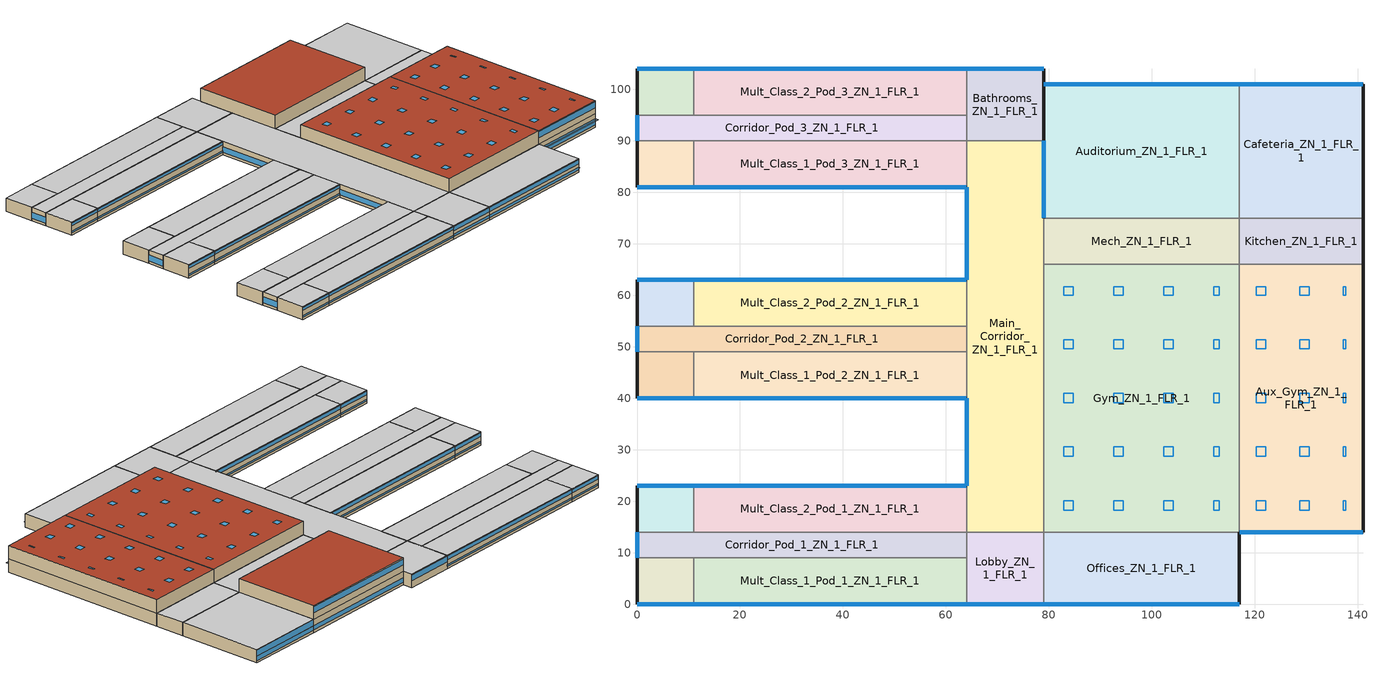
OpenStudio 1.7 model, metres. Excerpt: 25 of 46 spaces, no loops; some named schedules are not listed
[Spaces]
Corridor_Pod_1_ZN_1_FLR_1
 floor ground: 64,14 64,9 0,9 0,14 z0
 wall outside: 0,14 0,9 z0:4
 wall to Mult_Class_2_Pod_1_ZN_1_FLR_1: 64,14 11,14 z0:4
 wall to Corner_Class_2_Pod_1_ZN_1_FLR_1: 11,14 0,14 z0:4
 wall to Mult_Class_1_Pod_1_ZN_1_FLR_1: 11,9 64,9 z0:4
 wall to Corner_Class_1_Pod_1_ZN_1_FLR_1: 0,9 11,9 z0:4
 wall to Lobby_ZN_1_FLR_1: 64,9 64,14 z0:4
 window (AEDG-K12 View Glazing EastWest): 0,13.97 0,9.03 z0.76:2.58
 ceiling to Corridor_Pod_1_ZN_1_FLR_2: 64,9 64,14 0,14 0,9 z4
Mult_Class_1_Pod_2_ZN_1_FLR_1
 floor ground: 64,49 64,40 11,40 11,49 z0
 wall outside: 11,40 64,40 z0:4
 wall to Main_Corridor_ZN_1_FLR_1: 64,40 64,49 z0:4
 wall to Corner_Class_1_Pod_2_ZN_1_FLR_1: 11,49 11,40 z0:4
 wall to Corridor_Pod_2_ZN_1_FLR_1: 64,49 11,49 z0:4
 window (AEDG-K12 View Glazing South): 11.03,40 63.97,40 z0.76:1.21
 window (AEDG-K12 Daylight Glazing South): 11.03,40 63.97,40 z2.93:3.7
 ceiling to Mult_Class_1_Pod_2_ZN_1_FLR_2: 64,40 64,49 11,49 11,40 z4
Corner_Class_2_Pod_3_ZN_1_FLR_1
 floor ground: 11,104 11,95 0,95 0,104 z0
 wall outside: 11,104 0,104 0,95 z0:4
 wall to Corridor_Pod_3_ZN_1_FLR_1: 0,95 11,95 z0:4
 wall to Mult_Class_2_Pod_3_ZN_1_FLR_1: 11,95 11,104 z0:4
 window (AEDG-K12 View Glazing North): 10.97,104 0.03,104 z0.76:1.21
 window (AEDG-K12 Daylight Glazing North): 10.97,104 0.03,104 z2.66:3.7
 ceiling to Corner_Class_2_Pod_3_ZN_1_FLR_2: 11,95 11,104 0,104 0,95 z4
Corner_Class_2_Pod_2_ZN_1_FLR_1
 floor ground: 11,63 11,54 0,54 0,63 z0
 wall outside: 11,63 0,63 0,54 z0:4
 wall to Corridor_Pod_2_ZN_1_FLR_1: 0,54 11,54 z0:4
 wall to Mult_Class_2_Pod_2_ZN_1_FLR_1: 11,54 11,63 z0:4
 window (AEDG-K12 View Glazing North): 10.97,63 0.03,63 z0.76:1.21
 window (AEDG-K12 Daylight Glazing North): 10.97,63 0.03,63 z2.66:3.7
 ceiling to Corner_Class_2_Pod_2_ZN_1_FLR_2: 11,54 11,63 0,63 0,54 z4
Mult_Class_1_Pod_3_ZN_1_FLR_1
 floor ground: 64,90 64,81 11,81 11,90 z0
 wall outside: 11,81 64,81 z0:4
 wall to Corridor_Pod_3_ZN_1_FLR_1: 64,90 11,90 z0:4
 wall to Main_Corridor_ZN_1_FLR_1: 64,81 64,90 z0:4
 wall to Corner_Class_1_Pod_3_ZN_1_FLR_1: 11,90 11,81 z0:4
 window (AEDG-K12 View Glazing South): 11.03,81 63.97,81 z0.76:1.21
 window (AEDG-K12 Daylight Glazing South): 11.03,81 63.97,81 z2.93:3.7
 ceiling to Mult_Class_1_Pod_3_ZN_1_FLR_2: 64,81 64,90 11,90 11,81 z4
Lobby_ZN_1_FLR_1
 floor ground: 79,14 79,0 64,0 64,14 z0
 wall outside: 64,0 79,0 z0:4
 wall to Main_Corridor_ZN_1_FLR_1: 79,14 64,14 z0:4
 wall to Offices_ZN_1_FLR_1: 79,0 79,14 z0:4
 wall to Mult_Class_1_Pod_1_ZN_1_FLR_1: 64,9 64,0 z0:4
 window (AEDG-K12 View Glazing South): 64.03,0 78.97,0 z0.76:1.46
 window (AEDG-K12 Daylight Glazing South): 64.03,0 78.97,0 z2.5:3.7
 ceiling to Lobby_ZN_1_FLR_2: 79,0 79,14 64,14 64,0 z4
Mult_Class_2_Pod_2_ZN_1_FLR_1
 floor ground: 64,63 64,54 11,54 11,63 z0
 wall outside: 64,63 11,63 z0:4
 wall to Corridor_Pod_2_ZN_1_FLR_1: 11,54 64,54 z0:4
 wall to Main_Corridor_ZN_1_FLR_1: 64,54 64,63 z0:4
 window (AEDG-K12 View Glazing North): 63.97,63 11.03,63 z0.76:1.21
 window (AEDG-K12 Daylight Glazing North): 63.97,63 11.03,63 z2.66:3.7
 ceiling to Mult_Class_2_Pod_2_ZN_1_FLR_2: 64,54 64,63 11,63 11,54 z4
Corner_Class_2_Pod_1_ZN_1_FLR_1
 floor ground: 11,23 11,14 0,14 0,23 z0
 wall outside: 11,23 0,23 0,14 z0:4
 wall to Mult_Class_2_Pod_1_ZN_1_FLR_1: 11,14 11,23 z0:4
 window (AEDG-K12 View Glazing North): 10.97,23 0.03,23 z0.76:1.21
 window (AEDG-K12 Daylight Glazing North): 10.97,23 0.03,23 z2.66:3.7
 ceiling to Corner_Class_2_Pod_1_ZN_1_FLR_2: 11,14 11,23 0,23 0,14 z4
Mech_ZN_1_FLR_1
 floor ground: 117,75 117,66 79,66 79,75 z0
 wall to Gym_ZN_1_FLR_1: 79,66 117,66 z0:4
 wall to Main_Corridor_ZN_1_FLR_1: 79,75 79,66 z0:4
 wall to Auditorium_ZN_1_FLR_1: 117,75 79,75 z0:4
 wall to Kitchen_ZN_1_FLR_1: 117,66 117,75 z0:4
 ceiling to Mech_ZN_1_FLR_2: 117,66 117,75 79,75 79,66 z4
Corner_Class_1_Pod_2_ZN_1_FLR_1
 floor ground: 11,49 11,40 0,40 0,49 z0
 wall outside: 0,49 0,40 11,40 z0:4
 wall to Corridor_Pod_2_ZN_1_FLR_1: 11,49 0,49 z0:4
 window (AEDG-K12 View Glazing South): 0.03,40 10.97,40 z0.76:1.21
 window (AEDG-K12 Daylight Glazing South): 0.03,40 10.97,40 z2.93:3.7
 ceiling to Corner_Class_1_Pod_2_ZN_1_FLR_2: 11,40 11,49 0,49 0,40 z4
Bathrooms_ZN_1_FLR_1
 floor ground: 79,104 79,90 64,90 64,104 z0
 wall outside: 79,90 79,101 79,104 64,104 z0:4
 wall to Mult_Class_2_Pod_3_ZN_1_FLR_1: 64,104 64,95 z0:4
 wall to Corridor_Pod_3_ZN_1_FLR_1: 64,95 64,90 z0:4
 wall to Main_Corridor_ZN_1_FLR_1: 64,90 79,90 z0:4
 window (AEDG-K12 Daylight Glazing North): 78.97,104 64.03,104 z2.08:3.7
 ceiling to Bathrooms_ZN_1_FLR_2: 79,90 79,104 64,104 64,90 z4
Aux_Gym_ZN_1_FLR_1
 floor ground: 141,66 141,14 117,14 117,66 z0
 wall outside: 117,14 141,14 141,66 z0:4; 117,14 141,14 141,66 z4:8
 wall to Kitchen_ZN_1_FLR_1: 141,66 117,66 z0:4
 wall to Gym_ZN_1_FLR_1: 117,66 117,14 z0:4; 117,66 117,14 z4:8
 wall to LIBRARY_MEDIA_CENTER_ZN_1_FLR_2: 141,66 117,66 z4:8
 window (AEDG-K12 View Glazing South): 117.03,14 140.97,14 z0.76:2.57
 window (AEDG-K12 Daylight Glazing South): 117.03,14 140.97,14 z5.89:7.7
 roof outside: 141,14 141,66 117,66 117,14 z8
 skylight: 120.31,18.3 122.14,18.3 122.14,20.13 120.31,20.13 z8; 120.31,28.73 122.14,28.73 122.14,30.56 120.31,30.56 z8; 120.31,39.15 122.14,39.15 122.14,40.98 120.31,40.98 z8; 120.31,49.58 122.14,49.58 122.14,51.41 120.31,51.41 z8; 120.31,60.01 122.14,60.01 122.14,61.7 120.31,61.7 z8; 128.75,18.3 130.58,18.3 130.58,20.13 128.75,20.13 z8; 128.75,28.73 130.58,28.73 130.58,30.56 128.75,30.56 z8; 128.75,39.15 130.58,39.15 130.58,40.98 128.75,40.98 z8; 128.75,49.58 130.58,49.58 130.58,51.41 128.75,51.41 z8; 128.75,60.01 130.58,60.01 130.58,61.7 128.75,61.7 z8; 137.19,18.3 137.69,18.3 137.69,20.13 137.19,20.13 z8; 137.19,28.73 137.69,28.73 137.69,30.56 137.19,30.56 z8; 137.19,39.15 137.69,39.15 137.69,40.98 137.19,40.98 z8; 137.19,49.58 137.69,49.58 137.69,51.41 137.19,51.41 z8; 137.19,60.01 137.69,60.01 137.69,61.7 137.19,61.7 z8
Gym_ZN_1_FLR_1
 floor ground: 117,66 117,14 79,14 79,66 z0
 wall to Main_Corridor_ZN_1_FLR_2: 79,66 79,14 z4:8
 wall to Main_Corridor_ZN_1_FLR_1: 79,66 79,14 z0:4
 wall to Offices_ZN_1_FLR_1: 79,14 117,14 z0:4
 wall to Mech_ZN_1_FLR_2: 117,66 79,66 z4:8
 wall to Offices_ZN_1_FLR_2: 79,14 117,14 z4:8
 roof outside: 117,14 117,66 79,66 79,14 z8
 skylight: 82.93,18.3 84.76,18.3 84.76,20.13 82.93,20.13 z8; 82.93,28.73 84.76,28.73 84.76,30.56 82.93,30.56 z8; 82.93,39.15 84.76,39.15 84.76,40.98 82.93,40.98 z8; 82.93,49.58 84.76,49.58 84.76,51.41 82.93,51.41 z8; 82.93,60.01 84.76,60.01 84.76,61.7 82.93,61.7 z8; 92.61,18.3 94.44,18.3 94.44,20.13 92.61,20.13 z8; 92.61,28.73 94.44,28.73 94.44,30.56 92.61,30.56 z8; 92.61,39.15 94.44,39.15 94.44,40.98 92.61,40.98 z8; 92.61,49.58 94.44,49.58 94.44,51.41 92.61,51.41 z8; 92.61,60.01 94.44,60.01 94.44,61.7 92.61,61.7 z8; 102.29,18.3 104.12,18.3 104.12,20.13 102.29,20.13 z8; 102.29,28.73 104.12,28.73 104.12,30.56 102.29,30.56 z8; 102.29,39.15 104.12,39.15 104.12,40.98 102.29,40.98 z8; 102.29,49.58 104.12,49.58 104.12,51.41 102.29,51.41 z8; 102.29,60.01 104.12,60.01 104.12,61.7 102.29,61.7 z8; 111.98,18.3 113.07,18.3 113.07,20.13 111.98,20.13 z8; 111.98,28.73 113.07,28.73 113.07,30.56 111.98,30.56 z8; 111.98,39.15 113.07,39.15 113.07,40.98 111.98,40.98 z8; 111.98,49.58 113.07,49.58 113.07,51.41 111.98,51.41 z8; 111.98,60.01 113.07,60.01 113.07,61.7 111.98,61.7 z8
Offices_ZN_1_FLR_1
 floor ground: 117,14 117,0 79,0 79,14 z0
 wall outside: 79,0 117,0 117,14 z0:4
 window (AEDG-K12 View Glazing South): 79.03,0 116.97,0 z0.76:1.46
 window (AEDG-K12 Daylight Glazing South): 79.03,0 116.97,0 z2.5:3.7
 ceiling to Offices_ZN_1_FLR_2: 117,0 117,14 79,14 79,0 z4
Mult_Class_2_Pod_3_ZN_1_FLR_1
 floor ground: 64,104 64,95 11,95 11,104 z0
 wall outside: 64,104 11,104 z0:4
 wall to Corridor_Pod_3_ZN_1_FLR_1: 11,95 64,95 z0:4
 window (AEDG-K12 View Glazing North): 63.97,104 11.03,104 z0.76:1.21
 window (AEDG-K12 Daylight Glazing North): 63.97,104 11.03,104 z2.66:3.7
 ceiling to Mult_Class_2_Pod_3_ZN_1_FLR_2: 64,95 64,104 11,104 11,95 z4
Corridor_Pod_3_ZN_1_FLR_1
 floor ground: 64,95 64,90 0,90 0,95 z0
 wall outside: 0,95 0,90 z0:4
 wall to Corner_Class_1_Pod_3_ZN_1_FLR_1: 0,90 11,90 z0:4
 window (AEDG-K12 View Glazing EastWest): 0,94.97 0,90.03 z0.76:2.58
 ceiling to Corridor_Pod_3_ZN_1_FLR_2: 64,90 64,95 0,95 0,90 z4
Main_Corridor_ZN_1_FLR_1
 floor ground: 79,90 79,14 64,14 64,90 z0
 wall outside: 79,75 79,90 / 64,81 64,63 / 64,40 64,23 z0:4
 wall to Mult_Class_2_Pod_1_ZN_1_FLR_1: 64,23 64,14 z0:4
 wall to Corridor_Pod_2_ZN_1_FLR_1: 64,54 64,49 z0:4
 window (AEDG-K12 View Glazing EastWest): 79,75.03 79,89.97 / 64,80.97 64,63.03 / 64,39.97 64,23.03 z0.76:2.36
 ceiling to Main_Corridor_ZN_1_FLR_2: 79,14 79,90 64,90 64,14 z4
Auditorium_ZN_1_FLR_1
 floor ground: 117,101 117,75 79,75 79,101 z0
 wall outside: 117,101 79,101 79,75 z4:8; 117,101 79,101 79,75 z0:4
 wall to LIBRARY_MEDIA_CENTER_ZN_1_FLR_2: 117,75 117,101 z4:8
 wall to Cafeteria_ZN_1_FLR_1: 117,75 117,101 z0:4
 wall to Mech_ZN_1_FLR_2: 79,75 117,75 z4:8
 window (AEDG-K12 Daylight Glazing North): 116.97,101 79.03,101 z5.89:7.7
 window (AEDG-K12 View Glazing North): 116.97,101 79.03,101 z0.76:2.06
 roof outside: 117,75 117,101 79,101 79,75 z8
Corner_Class_1_Pod_1_ZN_1_FLR_1
 floor ground: 11,9 11,0 0,0 0,9 z0
 wall outside: 0,9 0,0 11,0 z0:4
 wall to Mult_Class_1_Pod_1_ZN_1_FLR_1: 11,0 11,9 z0:4
 window (AEDG-K12 View Glazing South): 0.03,0 10.97,0 z0.76:1.21
 window (AEDG-K12 Daylight Glazing South): 0.03,0 10.97,0 z2.93:3.7
 ceiling to Corner_Class_1_Pod_1_ZN_1_FLR_2: 11,0 11,9 0,9 0,0 z4
Corridor_Pod_2_ZN_1_FLR_1
 floor ground: 64,54 64,49 0,49 0,54 z0
 wall outside: 0,54 0,49 z0:4
 window (AEDG-K12 View Glazing EastWest): 0,53.97 0,49.03 z0.76:2.58
 ceiling to Corridor_Pod_2_ZN_1_FLR_2: 64,49 64,54 0,54 0,49 z4
Kitchen_ZN_1_FLR_1
 floor ground: 141,75 141,66 117,66 117,75 z0
 wall outside: 141,66 141,75 z0:4
 wall to Cafeteria_ZN_1_FLR_1: 141,75 117,75 z0:4
 ceiling to LIBRARY_MEDIA_CENTER_ZN_1_FLR_2: 141,66 141,75 117,75 117,66 z4
Corner_Class_1_Pod_3_ZN_1_FLR_1
 floor ground: 11,90 11,81 0,81 0,90 z0
 wall outside: 0,90 0,81 11,81 z0:4
 window (AEDG-K12 View Glazing South): 0.03,81 10.97,81 z0.76:1.21
 window (AEDG-K12 Daylight Glazing South): 0.03,81 10.97,81 z2.93:3.7
 ceiling to Corner_Class_1_Pod_3_ZN_1_FLR_2: 11,81 11,90 0,90 0,81 z4
Mult_Class_1_Pod_1_ZN_1_FLR_1
 floor ground: 64,9 64,0 11,0 11,9 z0
 wall outside: 11,0 64,0 z0:4
 window (AEDG-K12 View Glazing South): 11.03,0 63.97,0 z0.76:1.21
 window (AEDG-K12 Daylight Glazing South): 11.03,0 63.97,0 z2.93:3.7
 ceiling to Mult_Class_1_Pod_1_ZN_1_FLR_2: 64,0 64,9 11,9 11,0 z4
Cafeteria_ZN_1_FLR_1
 floor ground: 141,101 141,75 117,75 117,101 z0
 wall outside: 141,75 141,101 117,101 z0:4
 window (AEDG-K12 View Glazing North): 140.97,101 117.03,101 z0.66:1.96
 window (AEDG-K12 Daylight Glazing North): 140.97,101 117.03,101 z1.99:3.8
 ceiling to LIBRARY_MEDIA_CENTER_ZN_1_FLR_2: 141,75 141,101 117,101 117,75 z4
Mult_Class_2_Pod_1_ZN_1_FLR_1
 floor ground: 64,23 64,14 11,14 11,23 z0
 wall outside: 64,23 11,23 z0:4
 window (AEDG-K12 View Glazing North): 63.97,23 11.03,23 z0.76:1.21
 window (AEDG-K12 Daylight Glazing North): 63.97,23 11.03,23 z2.66:3.7
 ceiling to Mult_Class_2_Pod_1_ZN_1_FLR_2: 64,14 64,23 11,23 11,14 z4
shading: 11.03,0 11.03,-0.23 63.97,-0.23 63.97,0 z1.21; 64.03,0 64.03,-0.35 78.97,-0.35 78.97,0 z1.46; 11.03,40 11.03,39.77 63.97,39.77 63.97,40 z1.21; 0.03,81 0.03,80.77 10.97,80.77 10.97,81 z1.21; 0.03,40 0.03,39.77 10.97,39.77 10.97,40 z1.21; 0.03,0 0.03,-0.23 10.97,-0.23 10.97,0 z1.21; 79.03,0 79.03,-0.35 116.97,-0.35 116.97,0 z1.46; 11.03,81 11.03,80.77 63.97,80.77 63.97,81 z1.21; 117.03,14 117.03,13.1 140.97,13.1 140.97,14 z2.57
[Building]
Building 1: Space Type=DOE Ref 2004 - SecSchl - Classroom; Default Construction Set=DOE Ref 2004 - CZ5-6 - SecSchl - temp ceiling/floor copy; Standards Building Type=SecondarySchool
[ClimateZones]
Climate Zone Institution Name 1=ASHRAE; Climate Zone Document Name 1=ANSI/ASHRAE Standard 169; Climate Zone Document Year 1=2006; Climate Zone Value 1=5B; Climate Zone Institution Name 2=CEC; Climate Zone Document Name 2=California Climate Zone Descriptions; Climate Zone Document Year 2=1995
[Site]
Denver Intl Ap_CO_USA: Latitude {deg}=39.83; Longitude {deg}=-104.65; Time Zone {hr}=-7; Elevation {m}=1650
[Site:WaterMainsTemperature]
Calculation Method=Correlation; Annual Average Outdoor Air Temperature {C}=10.8; Maximum Difference In Monthly Average Outdoor Air Temperatures {deltaC}=23.2
[SizingPeriod:DesignDay] Barometric Pressure {Pa}=83011; Sky Clearness=0; Rain Indicator=0; Snow Indicator=0; Day of Month=21; Daylight Saving Time Indicator=0; Humidity Indicating Type=Wetbulb; Dry-Bulb Temperature Range Modifier Type=DefaultMultipliers
Name | Maximum Dry-Bulb Temperature {C} | Daily Dry-Bulb Temperature Range {deltaC} | Humidity Indicating Conditions at Maximum Dry-Bulb {BasedOnField A3} | Wind Speed {m/s} | Wind Direction {deg} | Month | Day Type | Solar Model Indicator | ASHRAE Taub | ASHRAE Taud
Denver Intl Ap Ann Clg .4% Condns DB=>MWB | 34.6 | 15.2 | 15.7 | 4.2 | 80 | 7 | SummerDesignDay | ASHRAETau | 0.424 | 2.012
Denver Intl Ap Ann Htg 99.6% Condns DB | -17.4 | 0 | -17.4 | 3.3 | 160 | 12 | WinterDesignDay | ASHRAEClearSky
Denver Intl Ap Ann Clg .4% Condns WB=>MDB | 27.3 | 15.2 | 18.3 | 4.2 | 80 | 7 | SummerDesignDay | ASHRAETau | 0.424 | 2.012
[Material:NoMass]
CP02 CARPET PAD: Roughness=Smooth; Thermal Resistance {m2-K/W}=0.1; Thermal Absorptance=0.9; Solar Absorptance=0.8; Visible Absorptance=0.8
[Material:AirGap]
F04 Wall air space resistance: Thermal Resistance {m2-K/W}=0.15
[WindowMaterial:Glazing]
Clear 3mm: Optical Data Type=SpectralAverage; Thickness {m}=0.003; Solar Transmittance at Normal Incidence=0.837; Front Side Solar Reflectance at Normal Incidence=0.075; Back Side Solar Reflectance at Normal Incidence=0; Visible Transmittance at Normal Incidence=0.898; Front Side Visible Reflectance at Normal Incidence=0.081; Back Side Visible Reflectance at Normal Incidence=0; Infrared Transmittance at Normal Incidence=0; Front Side Infrared Hemispherical Emissivity=0.84; Back Side Infrared Hemispherical Emissivity=0.84; Conductivity {W/m-K}=0.9; Dirt Correction Factor for Solar and Visible Transmittance=1; Solar Diffusing=No
[WindowMaterial:SimpleGlazingSystem]
Name | U-Factor {W/m2-K} | Solar Heat Gain Coefficient | Visible Transmittance
Fixed Window 3.24/0.39/0.31 | 3.23646 | 0.39 | 0.31
AEDG-K12 View Glazing North-mat | 2.49844 | 0.62 | 0.3
AEDG-K12 View Glazing South-mat | 2.49844 | 0.75 | 0.3
AEDG-K12 View Glazing EastWest-mat | 2.49844 | 0.42 | 0.3
AEDG-K12 Daylight Glazing South-mat; AEDG-K12 Daylight Glazing North-mat | 5.50792 | 0.58 | 0.8
AEDG-K12 Daylight Skylight-mat | 5.50792 | 0.18 | 0.2
[DefaultConstructionSet]
DOE Ref 2004 - CZ5-6 - SecSchl - temp ceiling/floor copy: Default Exterior Surface Constructions=Default Surface Constructions 1; Default Interior Surface Constructions=Default Surface Constructions 2; Default Ground Contact Surface Constructions=Default Surface Constructions 3; Default Exterior SubSurface Constructions=Default Sub Surface Constructions 1; Default Interior SubSurface Constructions=Default Sub Surface Constructions 2; Interior Partition Construction=Interior Partition
Default Construction Set 1: Default Exterior SubSurface Constructions=Default Sub Surface Constructions 5
Default Construction Set 3: Default Exterior SubSurface Constructions=Default Sub Surface Constructions 7
[DefaultSurfaceConstructions]
Name | Floor Construction | Wall Construction | Roof Ceiling Construction
Default Surface Constructions 1 | ExtSlabCarpet 4in ClimateZone 1-8 | ASHRAE 90.1-2004 ExtWall SteelFrame ClimateZone 5-6 | ASHRAE 90.1-2004 ExtRoof IEAD ClimateZone 5-6
Default Surface Constructions 2 | Temp Concrete Ceiling Floor | Interior Wall | Temp Concrete Ceiling Floor
Default Surface Constructions 3 | ExtSlabCarpet 4in ClimateZone 1-8 | ExtSlabCarpet 4in ClimateZone 1-8 | ExtSlabCarpet 4in ClimateZone 1-8
[Construction]
ExtSlabCarpet 4in ClimateZone 1-8: MAT-CC05 4 HW CONCRETE, CP02 CARPET PAD
ASHRAE 90.1-2004 ExtWall SteelFrame ClimateZone 5-6: ASHRAE 90.1-2004 ExtWall SteelFrame ClimateZone 5-6 - new material, Wood Siding, Steel Frame NonRes Wall Insulation-2.10, 1/2IN Gypsum - adj
ASHRAE 90.1-2004 ExtRoof IEAD ClimateZone 5-6: Roof Membrane, IEAD NonRes Roof Insulation-2.85 - adj, Metal Decking - adj
Interior Wall: G01a 19mm gypsum board - adj, F04 Wall air space resistance, G01a 19mm gypsum board - adj
ASHRAE 90.1-2004 ExtWindow ClimateZone 4-6: Fixed Window 3.24/0.39/0.31
Exterior Door: F08 Metal surface, I01 25mm insulation board
Interior Window: Clear 3mm
Interior Door; Interior Partition: G05 25mm wood
Temp Concrete Ceiling Floor: M11 100mm lightweight concrete - adj
AEDG-K12 View Glazing North: AEDG-K12 View Glazing North-mat
AEDG-K12 View Glazing South: AEDG-K12 View Glazing South-mat
AEDG-K12 View Glazing EastWest: AEDG-K12 View Glazing EastWest-mat
AEDG-K12 Daylight Glazing South: AEDG-K12 Daylight Glazing South-mat
AEDG-K12 Daylight Glazing North: AEDG-K12 Daylight Glazing North-mat
AEDG-K12 Skylight: AEDG-K12 Daylight Skylight-mat
[Material] Thermal Absorptance=0.9
Name | Roughness | Thickness {m} | Conductivity {W/m-K} | Density {kg/m3} | Specific Heat {J/kg-K} | Solar Absorptance | Visible Absorptance
MAT-CC05 4 HW CONCRETE | Rough | 0.1016 | 1.311 | 2240 | 836.8 | 0.85 | 0.85
Wood Siding | MediumSmooth | 0.01 | 0.11 | 544.62 | 1210 | 0.78 | 0.78
Steel Frame NonRes Wall Insulation-2.10 | MediumRough | 0.0870565 | 0.049 | 265 | 836.8 | 0.7 | 0.7
1/2IN Gypsum - adj | Smooth | 0.0127 | 0.16 | 784.9 | 830 | 0.4 | 0.3
Roof Membrane | VeryRough | 0.0095 | 0.16 | 1121.29 | 1460 | 0.7 | 0.7
Metal Decking - adj | MediumSmooth | 0.0015 | 45.006 | 7680 | 418.4 | 0.6 | 0.2
M11 100mm lightweight concrete - adj | MediumRough | 0.1016 | 0.53 | 1280 | 840 | 0.5 | 0.2
G01a 19mm gypsum board - adj | MediumSmooth | 0.019 | 0.16 | 800 | 1090 | 0.4 | 0.3
F08 Metal surface | Smooth | 0.0008 | 45.28 | 7824 | 500 | 0.7 | 0.7
I01 25mm insulation board | MediumRough | 0.0254 | 0.03 | 43 | 1210 | 0.6 | 0.6
G05 25mm wood | MediumSmooth | 0.0254 | 0.15 | 608 | 1630 | 0.5 | 0.5
ASHRAE 90.1-2004 ExtWall SteelFrame ClimateZone 5-6 - new material | MediumRough | 0.101077 | 0.045 | 265 | 836.8 | 0.7 | 0.7
IEAD NonRes Roof Insulation-2.85 - adj | MediumRough | 0.266758 | 0.049 | 265 | 836.8 | 0.7 | 0.7
[DefaultSubSurfaceConstructions]
Name | Fixed Window Construction | Operable Window Construction | Door Construction | Tubular Daylight Dome Construction | Tubular Daylight Diffuser Construction | Skylight Construction
Default Sub Surface Constructions 1 | ASHRAE 90.1-2004 ExtWindow ClimateZone 4-6 | ASHRAE 90.1-2004 ExtWindow ClimateZone 4-6 | Exterior Door | Interior Window | Interior Window
Default Sub Surface Constructions 2 | Interior Window | Interior Window | Interior Door
Default Sub Surface Constructions 5; Default Sub Surface Constructions 7 |  |  |  |  |  | AEDG-K12 Skylight
[WindowMaterial:Blind]
Window Material Blind 1: Slat Width {m}=0.025; Slat Separation {m}=0.01875; Front Side Slat Beam Solar Reflectance=0.5; Back Side Slat Beam Solar Reflectance=0.5; Front Side Slat Diffuse Solar Reflectance=0.5; Back Side Slat Diffuse Solar Reflectance=0.5; Slat Beam Visible Transmittance=0
[Space] Building Story=Building Story 1; Part of Total Floor Area=Yes
Name | Space Type | Thermal Zone | Default Construction Set
Corridor_Pod_1_ZN_1_FLR_1 | DOE Ref 2004 - SecSchl - Corridor | Thermal Zone 2
Mult_Class_1_Pod_2_ZN_1_FLR_1 |  | Thermal Zone 41
Corner_Class_2_Pod_3_ZN_1_FLR_1 |  | Thermal Zone 17
Corner_Class_2_Pod_2_ZN_1_FLR_1 |  | Thermal Zone 37
Mult_Class_1_Pod_3_ZN_1_FLR_1 |  | Thermal Zone 21
Lobby_ZN_1_FLR_1 | DOE Ref 2004 - SecSchl - Lobby | Thermal Zone 22
Mult_Class_2_Pod_2_ZN_1_FLR_1 |  | Thermal Zone 24
Corner_Class_2_Pod_1_ZN_1_FLR_1 |  | Thermal Zone 14
Mech_ZN_1_FLR_1 | DOE Ref 2004 - SecSchl - Mechanical | Thermal Zone 25
Corner_Class_1_Pod_2_ZN_1_FLR_1 |  | Thermal Zone 15
Bathrooms_ZN_1_FLR_1 | DOE Ref 2004 - SecSchl - Restroom | Thermal Zone 11
Aux_Gym_ZN_1_FLR_1 | DOE Ref 2004 - SecSchl - Gym | Thermal Zone 4 | Default Construction Set 3
Gym_ZN_1_FLR_1 | DOE Ref 2004 - SecSchl - Gym | Thermal Zone 5 | Default Construction Set 1
Offices_ZN_1_FLR_1 | DOE Ref 2004 - SecSchl - Office | Thermal Zone 8
Mult_Class_2_Pod_3_ZN_1_FLR_1 |  | Thermal Zone 16
Corridor_Pod_3_ZN_1_FLR_1 | DOE Ref 2004 - SecSchl - Corridor | Thermal Zone 35
Main_Corridor_ZN_1_FLR_1 | DOE Ref 2004 - SecSchl - Corridor | Thermal Zone 27
Auditorium_ZN_1_FLR_1 | DOE Ref 2004 - SecSchl - Auditorium | Thermal Zone 19
Corner_Class_1_Pod_1_ZN_1_FLR_1 |  | Thermal Zone 46
Corridor_Pod_2_ZN_1_FLR_1 | DOE Ref 2004 - SecSchl - Corridor | Thermal Zone 26
Kitchen_ZN_1_FLR_1 | DOE Ref 2004 - SecSchl - Kitchen | Thermal Zone 38
Corner_Class_1_Pod_3_ZN_1_FLR_1 |  | Thermal Zone 34
Mult_Class_1_Pod_1_ZN_1_FLR_1 |  | Thermal Zone 12
Cafeteria_ZN_1_FLR_1 | DOE Ref 2004 - SecSchl - Cafeteria | Thermal Zone 29
Mult_Class_2_Pod_1_ZN_1_FLR_1 |  | Thermal Zone 13
[ThermalZone] Thermostat=DOE Ref 2004 - SecSchl - Office Thermostat; Use Ideal Air Loads=No
Name | Primary Daylighting Control | Fraction of Zone Controlled by Primary Daylighting Control
Thermal Zone 2; Thermal Zone 25; Thermal Zone 26; Thermal Zone 27; Thermal Zone 35; Thermal Zone 38
Thermal Zone 4 | Aux_Gym_ZN_1_FLR_1 sensor | 1
Thermal Zone 5 | Gym_ZN_1_FLR_1 sensor | 1
Thermal Zone 8 | Offices_ZN_1_FLR_1 sensor | 0.285714
Thermal Zone 11 | Bathrooms_ZN_1_FLR_1 sensor | 0.285714
Thermal Zone 12 | Mult_Class_1_Pod_1_ZN_1_FLR_1 sensor | 0.444444
Thermal Zone 13 | Mult_Class_2_Pod_1_ZN_1_FLR_1 sensor | 0.444444
Thermal Zone 14 | Corner_Class_2_Pod_1_ZN_1_FLR_1 sensor | 0.444444
Thermal Zone 15 | Corner_Class_1_Pod_2_ZN_1_FLR_1 sensor | 0.444444
Thermal Zone 16 | Mult_Class_2_Pod_3_ZN_1_FLR_1 sensor | 0.444444
Thermal Zone 17 | Corner_Class_2_Pod_3_ZN_1_FLR_1 sensor | 0.444444
Thermal Zone 19 | Auditorium_ZN_1_FLR_1 sensor | 0.153846
Thermal Zone 21 | Mult_Class_1_Pod_3_ZN_1_FLR_1 sensor | 0.444444
Thermal Zone 22 | Lobby_ZN_1_FLR_1 sensor | 0.285714
Thermal Zone 24 | Mult_Class_2_Pod_2_ZN_1_FLR_1 sensor | 0.444444
Thermal Zone 29 | Cafeteria_ZN_1_FLR_1 sensor | 0.153846
Thermal Zone 34 | Corner_Class_1_Pod_3_ZN_1_FLR_1 sensor | 0.444444
Thermal Zone 37 | Corner_Class_2_Pod_2_ZN_1_FLR_1 sensor | 0.444444
Thermal Zone 41 | Mult_Class_1_Pod_2_ZN_1_FLR_1 sensor | 0.444444
Thermal Zone 46 | Corner_Class_1_Pod_1_ZN_1_FLR_1 sensor | 0.444444
[DefaultScheduleSet] Lighting Schedule=SecondarySchool Bldg Light; Infiltration Schedule=SecondarySchool Infil
Name | Number of People Schedule | People Activity Level Schedule | Electric Equipment Schedule | Gas Equipment Schedule
DOE Ref 2004 - SecSchl - Auditorium Schedule Set | SecondarySchool Auditorium Occ | SecondarySchool Activity | SecondarySchool Bldg Equip
DOE Ref 2004 - SecSchl - Cafeteria Schedule Set; DOE Ref 2004 - SecSchl - Classroom Schedule Set 1; DOE Ref 2004 - SecSchl - Corridor Schedule Set; DOE Ref 2004 - SecSchl - Mechanical Schedule Set; DOE Ref 2004 - SecSchl - Restroom Schedule Set | SecondarySchool Bldg Occ | SecondarySchool Activity | SecondarySchool Bldg Equip
DOE Ref 2004 - SecSchl - Gym Schedule Set | SecondarySchool Gym Occ | SecondarySchool Activity | SecondarySchool Bldg Equip
DOE Ref 2004 - SecSchl - Kitchen Schedule Set | SecondarySchool Bldg Occ | SecondarySchool Activity | SecondarySchool Kitchen Equip | SecondarySchool Kitchen Gas
DOE Ref 2004 - SecSchl - Lobby Schedule Set |  |  | SecondarySchool Bldg Equip
DOE Ref 2004 - SecSchl - Office Schedule Set | SecondarySchool Office Occ | SecondarySchool Activity | SecondarySchool Bldg Equip
[Lights:Definition] Design Level Calculation Method=Watts/Area
Name | Watts per Space Floor Area {W/m2}
AEDG K12 - Auditorium lights; AEDG K12 - Restroom lights | 5.38196
AEDG K12 - Cafeteria lights; AEDG K12 - Lobby lights | 7.53474
AEDG K12 - Classroom lights; AEDG K12 - Kitchen lights | 8.61113
AEDG K12 - Corridor lights; AEDG K12 - Mechanical lights | 4.30556
AEDG K12 - Gym lights | 10.7639
AEDG K12 - Office lights | 6.45835
[DesignSpecification:OutdoorAir] Outdoor Air Method=Sum
Name | Outdoor Air Flow per Person {m3/s-person} | Outdoor Air Flow per Floor Area {m3/s-m2}
DOE Ref 2004 - SecSchl - Auditorium Ventilation; DOE Ref 2004 - SecSchl - Classroom Ventilation 1; DOE Ref 2004 - SecSchl - Kitchen Ventilation | 0.00707921
DOE Ref 2004 - SecSchl - Cafeteria Ventilation; DOE Ref 2004 - SecSchl - Gym Ventilation; DOE Ref 2004 - SecSchl - Office Ventilation | 0.00943895
DOE Ref 2004 - SecSchl - Corridor Ventilation; DOE Ref 2004 - SecSchl - Lobby Ventilation |  | 0.000508
DOE Ref 2004 - SecSchl - Mechanical Ventilation |  | 0.000254
DOE Ref 2004 - SecSchl - Restroom Ventilation |  | 0.0048768
[People:Definition] Number of People Calculation Method=People/Area; Fraction Radiant=0.3
Name | People per Space Floor Area {person/m2}
DOE Ref 2004 - SecSchl - Auditorium People Definition; DOE Ref 2004 - SecSchl - Gym People Definition | 1.0004
DOE Ref 2004 - SecSchl - Cafeteria People Definition | 0.71946
DOE Ref 2004 - SecSchl - Classroom People Definition 1 | 0.249938
DOE Ref 2004 - SecSchl - Corridor People Definition | 0.100212
DOE Ref 2004 - SecSchl - Kitchen People Definition | 0.166625
DOE Ref 2004 - SecSchl - Mechanical People Definition | 0.0100104
DOE Ref 2004 - SecSchl - Office People Definition | 0.0500522
DOE Ref 2004 - SecSchl - Restroom People Definition | 0.0999967
[ElectricEquipment:Definition]
Name | Design Level Calculation Method | Watts per Space Floor Area {W/m2} | Design Level {W}
AEDG K12 - Auditorium equipment | Watts/Area | 2.15278
AEDG K12 - Cafeteria equipment | Watts/Area | 11.625
AEDG K12 - Classroom equipment | Watts/Area | 5.81251
AEDG K12 - Corridor equipment; AEDG K12 - Gym equipment | Watts/Area | 1.29167
AEDG K12 - Lobby equipment; AEDG K12 - Mechanical equipment; AEDG K12 - Restroom equipment | Watts/Area | 2.58334
AEDG K12 - Office equipment | Watts/Area | 6.45835
Electric Equipment Definition 1 | EquipmentLevel |  | 27318.75
[ThermostatSetpoint:DualSetpoint]
DOE Ref 2004 - SecSchl - Office Thermostat: Heating Setpoint Temperature Schedule=SecondarySchool HtgSetp; Cooling Setpoint Temperature Schedule=SecondarySchool ClgSetp
[SpaceType] Standards Building Type=SecondarySchool
Name | Default Schedule Set | Design Specification Outdoor Air Object | Standards Space Type
DOE Ref 2004 - SecSchl - Auditorium | DOE Ref 2004 - SecSchl - Auditorium Schedule Set | DOE Ref 2004 - SecSchl - Auditorium Ventilation | Auditorium
DOE Ref 2004 - SecSchl - Cafeteria | DOE Ref 2004 - SecSchl - Cafeteria Schedule Set | DOE Ref 2004 - SecSchl - Cafeteria Ventilation | Cafeteria
DOE Ref 2004 - SecSchl - Classroom | DOE Ref 2004 - SecSchl - Classroom Schedule Set 1 | DOE Ref 2004 - SecSchl - Classroom Ventilation 1 | Classroom
DOE Ref 2004 - SecSchl - Corridor | DOE Ref 2004 - SecSchl - Corridor Schedule Set | DOE Ref 2004 - SecSchl - Corridor Ventilation | Corridor
DOE Ref 2004 - SecSchl - Gym | DOE Ref 2004 - SecSchl - Gym Schedule Set | DOE Ref 2004 - SecSchl - Gym Ventilation | Gym
DOE Ref 2004 - SecSchl - Kitchen | DOE Ref 2004 - SecSchl - Kitchen Schedule Set | DOE Ref 2004 - SecSchl - Kitchen Ventilation | Kitchen
DOE Ref 2004 - SecSchl - Lobby | DOE Ref 2004 - SecSchl - Lobby Schedule Set | DOE Ref 2004 - SecSchl - Lobby Ventilation | Lobby
DOE Ref 2004 - SecSchl - Mechanical | DOE Ref 2004 - SecSchl - Mechanical Schedule Set | DOE Ref 2004 - SecSchl - Mechanical Ventilation | Mechanical
DOE Ref 2004 - SecSchl - Office | DOE Ref 2004 - SecSchl - Office Schedule Set | DOE Ref 2004 - SecSchl - Office Ventilation | Office
DOE Ref 2004 - SecSchl - Restroom | DOE Ref 2004 - SecSchl - Restroom Schedule Set | DOE Ref 2004 - SecSchl - Restroom Ventilation | Restroom
[Lights] Schedule=SecondarySchool Bldg Light - Controls Reduction; Multiplier=1
Name | Lights Definition | Space or SpaceType
DOE Ref 2004 - SecSchl - Auditorium Lights | AEDG K12 - Auditorium lights | DOE Ref 2004 - SecSchl - Auditorium
DOE Ref 2004 - SecSchl - Cafeteria Lights | AEDG K12 - Cafeteria lights | DOE Ref 2004 - SecSchl - Cafeteria
DOE Ref 2004 - SecSchl - Classroom Lights | AEDG K12 - Classroom lights | DOE Ref 2004 - SecSchl - Classroom
DOE Ref 2004 - SecSchl - Corridor Lights | AEDG K12 - Corridor lights | DOE Ref 2004 - SecSchl - Corridor
DOE Ref 2004 - SecSchl - Gym Lights | AEDG K12 - Gym lights | DOE Ref 2004 - SecSchl - Gym
DOE Ref 2004 - SecSchl - Kitchen Lights | AEDG K12 - Kitchen lights | DOE Ref 2004 - SecSchl - Kitchen
DOE Ref 2004 - SecSchl - Lobby Lights | AEDG K12 - Lobby lights | DOE Ref 2004 - SecSchl - Lobby
DOE Ref 2004 - SecSchl - Mechanical Lights | AEDG K12 - Mechanical lights | DOE Ref 2004 - SecSchl - Mechanical
DOE Ref 2004 - SecSchl - Office Lights | AEDG K12 - Office lights | DOE Ref 2004 - SecSchl - Office
DOE Ref 2004 - SecSchl - Restroom Lights | AEDG K12 - Restroom lights | DOE Ref 2004 - SecSchl - Restroom
[People]
Name | People Definition | Space or SpaceType
DOE Ref 2004 - SecSchl - Auditorium People | DOE Ref 2004 - SecSchl - Auditorium People Definition | DOE Ref 2004 - SecSchl - Auditorium
DOE Ref 2004 - SecSchl - Cafeteria People | DOE Ref 2004 - SecSchl - Cafeteria People Definition | DOE Ref 2004 - SecSchl - Cafeteria
DOE Ref 2004 - SecSchl - Classroom People | DOE Ref 2004 - SecSchl - Classroom People Definition 1 | DOE Ref 2004 - SecSchl - Classroom
DOE Ref 2004 - SecSchl - Corridor People | DOE Ref 2004 - SecSchl - Corridor People Definition | DOE Ref 2004 - SecSchl - Corridor
DOE Ref 2004 - SecSchl - Gym People | DOE Ref 2004 - SecSchl - Gym People Definition | DOE Ref 2004 - SecSchl - Gym
DOE Ref 2004 - SecSchl - Kitchen People | DOE Ref 2004 - SecSchl - Kitchen People Definition | DOE Ref 2004 - SecSchl - Kitchen
DOE Ref 2004 - SecSchl - Mechanical People | DOE Ref 2004 - SecSchl - Mechanical People Definition | DOE Ref 2004 - SecSchl - Mechanical
DOE Ref 2004 - SecSchl - Office People | DOE Ref 2004 - SecSchl - Office People Definition | DOE Ref 2004 - SecSchl - Office
DOE Ref 2004 - SecSchl - Restroom People | DOE Ref 2004 - SecSchl - Restroom People Definition | DOE Ref 2004 - SecSchl - Restroom
[ElectricEquipment]
Name | Electric Equipment Definition | Space or SpaceType | Schedule | Multiplier
DOE Ref 2004 - SecSchl - Auditorium Electric Equipment | AEDG K12 - Auditorium equipment | DOE Ref 2004 - SecSchl - Auditorium | SecondarySchool Bldg Equip - Controls Reduction | 1
DOE Ref 2004 - SecSchl - Cafeteria Electric Equipment | AEDG K12 - Cafeteria equipment | DOE Ref 2004 - SecSchl - Cafeteria | SecondarySchool Bldg Equip - Controls Reduction | 1
DOE Ref 2004 - SecSchl - Classroom Electric Equipment | AEDG K12 - Classroom equipment | DOE Ref 2004 - SecSchl - Classroom | SecondarySchool Bldg Equip - Controls Reduction | 1
DOE Ref 2004 - SecSchl - Corridor Electric Equipment | AEDG K12 - Corridor equipment | DOE Ref 2004 - SecSchl - Corridor | SecondarySchool Bldg Equip - Controls Reduction | 1
DOE Ref 2004 - SecSchl - Gym Electric Equipment | AEDG K12 - Gym equipment | DOE Ref 2004 - SecSchl - Gym | SecondarySchool Bldg Equip - Controls Reduction | 1
DOE Ref 2004 - SecSchl - Lobby Electric Equipment | AEDG K12 - Lobby equipment | DOE Ref 2004 - SecSchl - Lobby | SecondarySchool Bldg Equip - Controls Reduction | 1
DOE Ref 2004 - SecSchl - Mechanical Electric Equipment | AEDG K12 - Mechanical equipment | DOE Ref 2004 - SecSchl - Mechanical | SecondarySchool Bldg Equip - Controls Reduction | 1
DOE Ref 2004 - SecSchl - Office Electric Equipment | AEDG K12 - Office equipment | DOE Ref 2004 - SecSchl - Office | SecondarySchool Bldg Equip - Controls Reduction | 1
DOE Ref 2004 - SecSchl - Restroom Electric Equipment | AEDG K12 - Restroom equipment | DOE Ref 2004 - SecSchl - Restroom | SecondarySchool Bldg Equip - Controls Reduction | 1
Electric Equipment 1 | Electric Equipment Definition 1 | Kitchen_ZN_1_FLR_1 | AEDG K-12 Secondary Kitchen Electric Equipment Schedule
[GasEquipment:Definition]
Gas Equipment Definition 1: Design Level Calculation Method=EquipmentLevel; Design Level {W}=63062.25
[BuildingStory]
Building Story 1: Nominal Z Coordinate {m}=0
[ShadingControl]
Shading Control 1: Shading Type=InteriorBlind; Shading Device Material=Window Material Blind 1
[Daylighting:Control] Position Z-Coordinate {m}=0.9144; Illuminance Setpoint {lux}=430.556
Name | Space | Position X-Coordinate {m} | Position Y-Coordinate {m} | Phi Rotation Around Z-Axis {deg}
Mult_Class_1_Pod_1_ZN_1_FLR_1 sensor | Mult_Class_1_Pod_1_ZN_1_FLR_1 | 26.5 | 4 | 180
Corner_Class_2_Pod_3_ZN_1_FLR_1 sensor | Corner_Class_2_Pod_3_ZN_1_FLR_1 | 5.5 | 5 | 0
Lobby_ZN_1_FLR_1 sensor | Lobby_ZN_1_FLR_1 | 7.5 | 4 | 180
Mult_Class_1_Pod_2_ZN_1_FLR_1 sensor | Mult_Class_1_Pod_2_ZN_1_FLR_1 | 26.5 | 4 | 180
Corner_Class_2_Pod_2_ZN_1_FLR_1 sensor | Corner_Class_2_Pod_2_ZN_1_FLR_1 | 5.5 | 5 | 0
Corner_Class_2_Pod_1_ZN_1_FLR_1 sensor | Corner_Class_2_Pod_1_ZN_1_FLR_1 | 5.5 | 5 | 0
Auditorium_ZN_1_FLR_1 sensor | Auditorium_ZN_1_FLR_1 | 19 | 18 | 0
Corner_Class_1_Pod_3_ZN_1_FLR_1 sensor | Corner_Class_1_Pod_3_ZN_1_FLR_1 | 5.5 | 4 | 180
Gym_ZN_1_FLR_1 sensor | Gym_ZN_1_FLR_1 | 19 | 26
Corner_Class_1_Pod_2_ZN_1_FLR_1 sensor | Corner_Class_1_Pod_2_ZN_1_FLR_1 | 5.5 | 4 | 180
Mult_Class_2_Pod_1_ZN_1_FLR_1 sensor | Mult_Class_2_Pod_1_ZN_1_FLR_1 | 26.5 | 5 | 0
Corner_Class_1_Pod_1_ZN_1_FLR_1 sensor | Corner_Class_1_Pod_1_ZN_1_FLR_1 | 5.5 | 4 | 180
Offices_ZN_1_FLR_1 sensor | Offices_ZN_1_FLR_1 | 19 | 4 | 180
Bathrooms_ZN_1_FLR_1 sensor | Bathrooms_ZN_1_FLR_1 | 7.5 | 10 | 0
Mult_Class_1_Pod_3_ZN_1_FLR_1 sensor | Mult_Class_1_Pod_3_ZN_1_FLR_1 | 26.5 | 4 | 180
Mult_Class_2_Pod_3_ZN_1_FLR_1 sensor | Mult_Class_2_Pod_3_ZN_1_FLR_1 | 26.5 | 5 | 0
Cafeteria_ZN_1_FLR_1 sensor | Cafeteria_ZN_1_FLR_1 | 12 | 22 | 0
Aux_Gym_ZN_1_FLR_1 sensor | Aux_Gym_ZN_1_FLR_1 | 12 | 26
Mult_Class_2_Pod_2_ZN_1_FLR_1 sensor | Mult_Class_2_Pod_2_ZN_1_FLR_1 | 26.5 | 5 | 0
[DaylightingDevice:Shelf]
Name | Window | Inside Shelf
Daylighting Device Shelf 2 | Sub Surface 11 | Interior Partition Surface 2
Daylighting Device Shelf 3 | Sub Surface 15 | Interior Partition Surface 3
Daylighting Device Shelf 4 | Sub Surface 17 | Interior Partition Surface 4
Daylighting Device Shelf 6 | Sub Surface 28 | Interior Partition Surface 6
Daylighting Device Shelf 9 | Sub Surface 55 | Interior Partition Surface 9
Daylighting Device Shelf 10 | Sub Surface 63 | Interior Partition Surface 10
Daylighting Device Shelf 11 | Sub Surface 65 | Interior Partition Surface 11
Daylighting Device Shelf 14 | Sub Surface 76 | Interior Partition Surface 14
Daylighting Device Shelf 17 | Sub Surface 108 | Interior Partition Surface 17
[GasEquipment]
Gas Equipment 1: Gas Equipment Definition=Gas Equipment Definition 1; Space or SpaceType=Kitchen_ZN_1_FLR_1; Schedule=AEDG K-12 Secondary Kitchen Gas Equipment Schedule
[SpaceInfiltration:DesignFlowRate]
Name | Space or SpaceType | Design Flow Rate Calculation Method | Flow per Exterior Surface Area {m3/s-m2} | Schedule | Flow per Space Floor Area {m3/s-m2}
DOE Ref 2004 - SecSchl - Restroom  - envelope infiltration | DOE Ref 2004 - SecSchl - Restroom | Flow/ExteriorArea | 0.000254
DOE Ref 2004 - SecSchl - Kitchen  - envelope infiltration | DOE Ref 2004 - SecSchl - Kitchen | Flow/ExteriorArea | 0.000254
DOE Ref 2004 - SecSchl - Corridor  - envelope infiltration | DOE Ref 2004 - SecSchl - Corridor | Flow/ExteriorArea | 0.000254
DOE Ref 2004 - SecSchl - Auditorium  - envelope infiltration | DOE Ref 2004 - SecSchl - Auditorium | Flow/ExteriorArea | 0.000254
DOE Ref 2004 - SecSchl - Gym  - envelope infiltration | DOE Ref 2004 - SecSchl - Gym | Flow/ExteriorArea | 0.000254
DOE Ref 2004 - SecSchl - Mechanical  - envelope infiltration | DOE Ref 2004 - SecSchl - Mechanical | Flow/ExteriorArea | 0.000254
DOE Ref 2004 - SecSchl - Office  - envelope infiltration | DOE Ref 2004 - SecSchl - Office | Flow/ExteriorArea | 0.000254
DOE Ref 2004 - SecSchl - Classroom  - envelope infiltration | DOE Ref 2004 - SecSchl - Classroom | Flow/ExteriorArea | 0.000254
DOE Ref 2004 - SecSchl - Lobby  - envelope infiltration | DOE Ref 2004 - SecSchl - Lobby | Flow/ExteriorArea | 0.000254
DOE Ref 2004 - SecSchl - Cafeteria  - envelope infiltration | DOE Ref 2004 - SecSchl - Cafeteria | Flow/ExteriorArea | 0.000254
Corridor_Pod_1_ZN_1_FLR_1  - occupant entry infiltration | Corridor_Pod_1_ZN_1_FLR_1 | Flow/Area |  | Merged Rate of Change/Occupancy Hybrid | 0.000238962
Mult_Class_1_Pod_2_ZN_1_FLR_1  - occupant entry infiltration | Mult_Class_1_Pod_2_ZN_1_FLR_1 | Flow/Area |  | Merged Rate of Change/Occupancy Hybrid | 0.000238962
Corner_Class_2_Pod_3_ZN_1_FLR_1  - occupant entry infiltration | Corner_Class_2_Pod_3_ZN_1_FLR_1 | Flow/Area |  | Merged Rate of Change/Occupancy Hybrid | 0.000238962
Corner_Class_2_Pod_2_ZN_1_FLR_1  - occupant entry infiltration | Corner_Class_2_Pod_2_ZN_1_FLR_1 | Flow/Area |  | Merged Rate of Change/Occupancy Hybrid | 0.000238962
Mult_Class_1_Pod_3_ZN_1_FLR_1  - occupant entry infiltration | Mult_Class_1_Pod_3_ZN_1_FLR_1 | Flow/Area |  | Merged Rate of Change/Occupancy Hybrid | 0.000238962
Lobby_ZN_1_FLR_1  - occupant entry infiltration | Lobby_ZN_1_FLR_1 | Flow/Area |  | Merged Rate of Change/Occupancy Hybrid | 0.000238962
Mult_Class_2_Pod_2_ZN_1_FLR_1  - occupant entry infiltration | Mult_Class_2_Pod_2_ZN_1_FLR_1 | Flow/Area |  | Merged Rate of Change/Occupancy Hybrid | 0.000238962
Corner_Class_2_Pod_1_ZN_1_FLR_1  - occupant entry infiltration | Corner_Class_2_Pod_1_ZN_1_FLR_1 | Flow/Area |  | Merged Rate of Change/Occupancy Hybrid | 0.000238962
Mech_ZN_1_FLR_1  - occupant entry infiltration | Mech_ZN_1_FLR_1 | Flow/Area |  | Merged Rate of Change/Occupancy Hybrid | 0.000238962
Corner_Class_1_Pod_2_ZN_1_FLR_1  - occupant entry infiltration | Corner_Class_1_Pod_2_ZN_1_FLR_1 | Flow/Area |  | Merged Rate of Change/Occupancy Hybrid | 0.000238962
Bathrooms_ZN_1_FLR_1  - occupant entry infiltration | Bathrooms_ZN_1_FLR_1 | Flow/Area |  | Merged Rate of Change/Occupancy Hybrid | 0.000238962
Aux_Gym_ZN_1_FLR_1  - occupant entry infiltration | Aux_Gym_ZN_1_FLR_1 | Flow/Area |  | Merged Rate of Change/Occupancy Hybrid | 0.000238962
Gym_ZN_1_FLR_1  - occupant entry infiltration | Gym_ZN_1_FLR_1 | Flow/Area |  | Merged Rate of Change/Occupancy Hybrid | 0.000238962
Offices_ZN_1_FLR_1  - occupant entry infiltration | Offices_ZN_1_FLR_1 | Flow/Area |  | Merged Rate of Change/Occupancy Hybrid | 0.000238962
Mult_Class_2_Pod_3_ZN_1_FLR_1  - occupant entry infiltration | Mult_Class_2_Pod_3_ZN_1_FLR_1 | Flow/Area |  | Merged Rate of Change/Occupancy Hybrid | 0.000238962
Corridor_Pod_3_ZN_1_FLR_1  - occupant entry infiltration | Corridor_Pod_3_ZN_1_FLR_1 | Flow/Area |  | Merged Rate of Change/Occupancy Hybrid | 0.000238962
Main_Corridor_ZN_1_FLR_1  - occupant entry infiltration | Main_Corridor_ZN_1_FLR_1 | Flow/Area |  | Merged Rate of Change/Occupancy Hybrid | 0.000238962
Auditorium_ZN_1_FLR_1  - occupant entry infiltration | Auditorium_ZN_1_FLR_1 | Flow/Area |  | Merged Rate of Change/Occupancy Hybrid | 0.000238962
Corner_Class_1_Pod_1_ZN_1_FLR_1  - occupant entry infiltration | Corner_Class_1_Pod_1_ZN_1_FLR_1 | Flow/Area |  | Merged Rate of Change/Occupancy Hybrid | 0.000238962
Corridor_Pod_2_ZN_1_FLR_1  - occupant entry infiltration | Corridor_Pod_2_ZN_1_FLR_1 | Flow/Area |  | Merged Rate of Change/Occupancy Hybrid | 0.000238962
Kitchen_ZN_1_FLR_1  - occupant entry infiltration | Kitchen_ZN_1_FLR_1 | Flow/Area |  | Merged Rate of Change/Occupancy Hybrid | 0.000238962
Corner_Class_1_Pod_3_ZN_1_FLR_1  - occupant entry infiltration | Corner_Class_1_Pod_3_ZN_1_FLR_1 | Flow/Area |  | Merged Rate of Change/Occupancy Hybrid | 0.000238962
Mult_Class_1_Pod_1_ZN_1_FLR_1  - occupant entry infiltration | Mult_Class_1_Pod_1_ZN_1_FLR_1 | Flow/Area |  | Merged Rate of Change/Occupancy Hybrid | 0.000238962
Cafeteria_ZN_1_FLR_1  - occupant entry infiltration | Cafeteria_ZN_1_FLR_1 | Flow/Area |  | Merged Rate of Change/Occupancy Hybrid | 0.000238962
Mult_Class_2_Pod_1_ZN_1_FLR_1  - occupant entry infiltration | Mult_Class_2_Pod_1_ZN_1_FLR_1 | Flow/Area |  | Merged Rate of Change/Occupancy Hybrid | 0.000238962
[Exterior:Lights:Definition]
Name | Design Level {W}
Exterior Lights - Facade Definition | 25
Exterior Lights - Parking Definition | 3000
Exterior Lights - Walkway Definition | 1600
[Exterior:Lights] Control Option=AstronomicalClock
Name | Exterior Lights Definition | Schedule
25.0 w Exterior Light | Exterior Lights - Facade Definition | Exterior Lights - Facade
3000.0 w Exterior Light | Exterior Lights - Parking Definition | Exterior Lights - Parking
1600.0 w Exterior Light | Exterior Lights - Walkway Definition | Exterior Lights - Walkway
[Schedule:Ruleset]
Name | Default Day Schedule | Summer Design Day Schedule | Winter Design Day Schedule
SecondarySchool Bldg Light | SecondarySchool Bldg Light Default Schedule | SecondarySchool Bldg Light Summer Design Day | SecondarySchool Bldg Light Winter Design Day
SecondarySchool Auditorium Occ | SecondarySchool Auditorium Occ Default Schedule | SecondarySchool Auditorium Occ Summer Design Day | SecondarySchool Auditorium Occ Winter Design Day
SecondarySchool Activity | SecondarySchool Activity Default Schedule | SecondarySchool Activity Summer Design Day | SecondarySchool Activity Winter Design Day
SecondarySchool Infil | SecondarySchool Infil Default Schedule | SecondarySchool Infil Summer Design Day | SecondarySchool Infil Winter Design Day
SecondarySchool Bldg Equip | SecondarySchool Bldg Equip Default Schedule | SecondarySchool Bldg Equip Summer Design Day | SecondarySchool Bldg Equip Winter Design Day
SecondarySchool HtgSetp | SecondarySchool HtgSetp Default Schedule | SecondarySchool HtgSetp Summer Design Day | SecondarySchool HtgSetp Winter Design Day
SecondarySchool ClgSetp | SecondarySchool ClgSetp Default Schedule | SecondarySchool ClgSetp Summer Design Day | SecondarySchool ClgSetp Winter Design Day
SecondarySchool Bldg Occ | SecondarySchool Bldg Occ Default Schedule | SecondarySchool Bldg Occ Summer Design Day | SecondarySchool Bldg Occ Winter Design Day
SecondarySchool Gym Occ | SecondarySchool Gym Occ Default Schedule | SecondarySchool Gym Occ Summer Design Day | SecondarySchool Gym Occ Winter Design Day
SecondarySchool Kitchen Equip | SecondarySchool Kitchen Equip Default Schedule | SecondarySchool Kitchen Equip Summer Design Day | SecondarySchool Kitchen Equip Winter Design Day
SecondarySchool Kitchen Gas | SecondarySchool Kitchen Gas Default Schedule | SecondarySchool Kitchen Gas Summer Design Day | SecondarySchool Kitchen Gas Winter Design Day
SecondarySchool Office Occ | SecondarySchool Office Occ Default Schedule | SecondarySchool Office Occ Summer Design Day | SecondarySchool Office Occ Winter Design Day
SecondarySchool Bldg Equip - Controls Reduction | SecondarySchool Bldg Equip Default Schedule 1 | SecondarySchool Bldg Equip Summer Design Day 1 | SecondarySchool Bldg Equip Winter Design Day 1
SecondarySchool Bldg Light - Controls Reduction | SecondarySchool Bldg Light Default Schedule 1 | SecondarySchool Bldg Light Summer Design Day 1 | SecondarySchool Bldg Light Winter Design Day 1
AEDG K-12 Secondary Kitchen Electric Equipment Schedule | AEDG K-12 Secondary Kitchen Electric Equipment Schedule Weekday | AEDG K-12 Secondary Kitchen Electric Equipment Schedule Summer Design Day | AEDG K-12 Secondary Kitchen Electric Equipment Schedule Winter Design Day
AEDG K-12 Secondary Kitchen Gas Equipment Schedule | AEDG K-12 Secondary Kitchen Gas Equipment Schedule Weekday | AEDG K-12 Secondary Kitchen Gas Equipment Schedule Summer Design Day | AEDG K-12 Secondary Kitchen Gas Equipment Schedule Winter Design Day
Merged Rate of Change/Occupancy Hybrid | Merged Schedule 1 Schedule Week Day | Merged Schedule 1 Summer Design Day | Merged Schedule 1 Winter Design Day
Exterior Lights - Facade | Exterior Lights - Facade Schedule Week Day | Exterior Lights - Facade Summer Design Day | Exterior Lights - Facade Winter Design Day
Exterior Lights - Parking | Exterior Lights - Parking Schedule Week Day | Exterior Lights - Parking Summer Design Day | Exterior Lights - Parking Winter Design Day
Exterior Lights - Walkway | Exterior Lights - Walkway Schedule Week Day | Exterior Lights - Walkway Summer Design Day | Exterior Lights - Walkway Winter Design Day
[Schedule:Day]
SecondarySchool Bldg Light Default Schedule; SecondarySchool Bldg Light Summer Design Day; SecondarySchool Bldg Light Summer Design Day 1: 7, 0, 0.1773, 21, 0, 0.9, 24, 0, 0.1773
SecondarySchool Bldg Light Winter Design Day; SecondarySchool Bldg Light Winter Design Day 1: 24, 0, 0.1773
SecondarySchool Activity Default Schedule; SecondarySchool Activity Summer Design Day; SecondarySchool Activity Winter Design Day: 24, 0, 120
SecondarySchool Infil Default Schedule; SecondarySchool Infil Summer Design Day; SecondarySchool Infil Winter Design Day: 7, 0, 1, 21, 0, 0.5, 24, 0, 1
SecondarySchool Bldg Equip Default Schedule; SecondarySchool Bldg Equip Summer Design Day: 8, 0, 0.35, 17, 0, 0.95, 24, 0, 0.35
SecondarySchool Bldg Equip Winter Design Day: 24, 0, 0.35
SecondarySchool Bldg Occ Default Schedule; SecondarySchool Bldg Occ Summer Design Day: 8, 0, 0, 16, 0, 0.7, 21, 0, 0.15, 24, 0, 0
SecondarySchool Bldg Occ Winter Design Day: 24, 0, 0
SecondarySchool Bldg Light Default Schedule 1: 7, 0, 0.150705, 21, 0, 0.765, 24, 0, 0.150705
[Schedule:Rule] Date Specification Type=DateRange; Start Day=1
Name | Schedule Ruleset | Rule Order | Day Schedule | Apply Sunday | Apply Monday | Apply Tuesday | Apply Wednesday | Apply Thursday | Apply Friday | Apply Saturday | Start Month | End Month | End Day
SecondarySchool Bldg Light Rule 1 | SecondarySchool Bldg Light | 0 | SecondarySchool Bldg Light Rule 1 Day Schedule | Yes | No | No | No | No | No | Yes | 9 | 12 | 31
SecondarySchool Bldg Light Rule 2 | SecondarySchool Bldg Light | 1 | SecondarySchool Bldg Light Rule 2 Day Schedule | No | Yes | Yes | Yes | Yes | Yes | No | 9 | 12 | 31
SecondarySchool Bldg Light Rule 3 | SecondarySchool Bldg Light | 2 | SecondarySchool Bldg Light Rule 3 Day Schedule | Yes | No | No | No | No | No | Yes | 7 | 9 | 1
SecondarySchool Bldg Light Rule 4 | SecondarySchool Bldg Light | 3 | SecondarySchool Bldg Light Rule 4 Day Schedule | No | Yes | Yes | Yes | Yes | Yes | No | 7 | 9 | 1
SecondarySchool Bldg Light Rule 5 | SecondarySchool Bldg Light | 4 | SecondarySchool Bldg Light Rule 5 Day Schedule | Yes | No | No | No | No | No | Yes | 1 | 6 | 30
SecondarySchool Bldg Equip Rule 1 | SecondarySchool Bldg Equip | 0 | SecondarySchool Bldg Equip Rule 1 Day Schedule | Yes | No | No | No | No | No | Yes | 9 | 12 | 31
SecondarySchool Bldg Equip Rule 2 | SecondarySchool Bldg Equip | 1 | SecondarySchool Bldg Equip Rule 2 Day Schedule | No | Yes | Yes | Yes | Yes | Yes | No | 9 | 12 | 31
SecondarySchool Bldg Equip Rule 3 | SecondarySchool Bldg Equip | 2 | SecondarySchool Bldg Equip Rule 3 Day Schedule | Yes | No | No | No | No | No | Yes | 7 | 9 | 1
SecondarySchool Bldg Equip Rule 4 | SecondarySchool Bldg Equip | 3 | SecondarySchool Bldg Equip Rule 4 Day Schedule | No | Yes | Yes | Yes | Yes | Yes | No | 7 | 9 | 1
SecondarySchool Bldg Equip Rule 5 | SecondarySchool Bldg Equip | 4 | SecondarySchool Bldg Equip Rule 5 Day Schedule | Yes | No | No | No | No | No | Yes | 1 | 6 | 30
SecondarySchool Bldg Occ Rule 1 | SecondarySchool Bldg Occ | 0 | SecondarySchool Bldg Occ Rule 1 Day Schedule | Yes | No | No | No | No | No | Yes | 9 | 12 | 31
SecondarySchool Bldg Occ Rule 2 | SecondarySchool Bldg Occ | 1 | SecondarySchool Bldg Occ Rule 2 Day Schedule | No | Yes | Yes | Yes | Yes | Yes | No | 9 | 12 | 31
SecondarySchool Bldg Occ Rule 3 | SecondarySchool Bldg Occ | 2 | SecondarySchool Bldg Occ Rule 3 Day Schedule | Yes | No | No | No | No | No | Yes | 7 | 9 | 1
SecondarySchool Bldg Occ Rule 4 | SecondarySchool Bldg Occ | 3 | SecondarySchool Bldg Occ Rule 4 Day Schedule | No | Yes | Yes | Yes | Yes | Yes | No | 7 | 9 | 1
SecondarySchool Bldg Occ Rule 5 | SecondarySchool Bldg Occ | 4 | SecondarySchool Bldg Occ Rule 5 Day Schedule | Yes | No | No | No | No | No | Yes | 1 | 6 | 30
SecondarySchool Bldg Light Rule 6 | SecondarySchool Bldg Light - Controls Reduction | 0 | SecondarySchool Bldg Light Rule 1 Day Schedule 1 | Yes | No | No | No | No | No | Yes | 9 | 12 | 31
SecondarySchool Bldg Light Rule 7 | SecondarySchool Bldg Light - Controls Reduction | 1 | SecondarySchool Bldg Light Rule 2 Day Schedule 1 | No | Yes | Yes | Yes | Yes | Yes | No | 9 | 12 | 31
